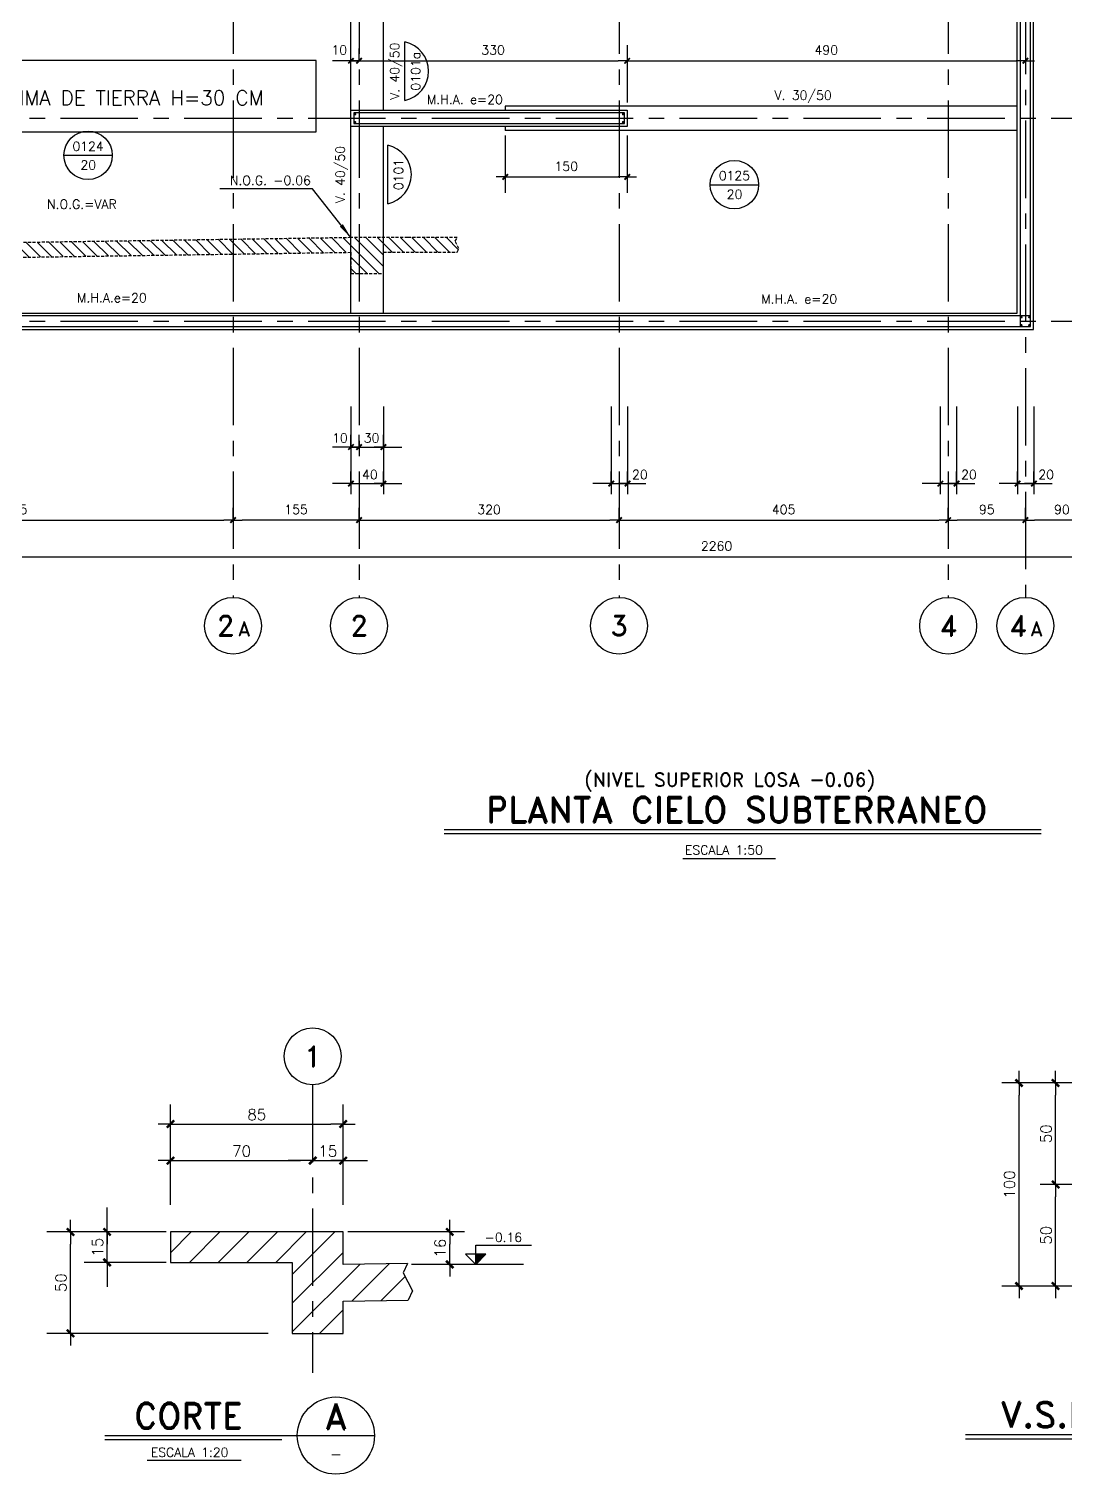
# Model space of a CAD drawing. Header units: millimetres. Extents: x -656862 to -653478, y 91928 to 96737.
# Drawn here: x -655916 to -654641, y 91928 to 93707 of the extents above; entities that cross this region are included whole.
import ezdxf
from ezdxf.enums import TextEntityAlignment as Align

# ---------------------------------------------------------------- set-up
doc = ezdxf.new("R2010")
doc.units = ezdxf.units.MM
doc.header["$LTSCALE"] = 30
doc.linetypes.add('CENTER', pattern=[50.8, 31.75, -6.35, 6.35, -6.35])
doc.linetypes.add('HIDDEN', pattern=[0.375, 0.25, -0.125])
for name, color, linetype in [('A-LINEA 015', 6, 'Continuous'), ('CORTES', 5, 'Continuous'), ('COTAS', 5, 'Continuous'), ('Cotas2', 1, 'Continuous'), ('EJES', 1, 'CENTER'), ('HATCH2', 1, 'HIDDEN'), ('MALLA', 1, 'Continuous'), ('MUROS', 5, 'Continuous'), ('NIVELES', 3, 'Continuous'), ('TEXTOS1', 9, 'Continuous'), ('textos2', 2, 'Continuous'), ('VIGAS', 3, 'Continuous')]:
    doc.layers.add(name, color=color, linetype=linetype)
doc.styles.add('ROMAND', font='romand')
doc.styles.add('ROMANS', font='romans')
doc.styles.add('SIETE50', font='ROMAND.SHX', dxfattribs={"height": 31.5})
doc.dimstyles.new('ING-50', dxfattribs={"dimscale": 5, "dimtxt": 2.25, "dimasz": 2.25, "dimexe": 3, "dimexo": 0, "dimgap": 1.5, "dimtad": 1, "dimdec": 1, "dimzin": 12, "dimdsep": 46, "dimtxsty": 'ROMANS', "dimblk1": 'TICK1', "dimblk2": 'TICK1', "dimsah": 1, "dimcen": 0.09, "dimclrd": 2, "dimclre": 1, "dimclrt": 3, "dimadec": 1, "dimazin": 3, "dimtfac": 1, "dimtdec": 1, "dimtix": 1, "dimtmove": 2, "dimatfit": 3, "dimfxl": 3, "dimtolj": 1, "dimtzin": 12, "dimarcsym": 0})
doc.dimstyles.new('ING20', dxfattribs={"dimscale": 50, "dimtxt": 0.27, "dimasz": 0.3, "dimexe": 0.3, "dimexo": 1, "dimgap": 0.1, "dimtad": 1, "dimlfac": 0.4, "dimzin": 12, "dimdsep": 46, "dimtxsty": 'ROMANS', "dimblk1": 'TICK1', "dimblk2": 'TICK1', "dimsah": 1, "dimcen": 0.09, "dimse1": 1, "dimse2": 1, "dimclrd": 2, "dimclre": 1, "dimclrt": 3, "dimadec": 0, "dimazin": 0, "dimtfac": 1, "dimtix": 1, "dimtmove": 2, "dimatfit": 3, "dimldrblk": 'TICK1', "dimfxl": 1, "dimtolj": 1, "dimtzin": 12, "dimarcsym": 0})

# ---------------------------------------------------------------- blocks, each defined once
blk = doc.blocks.new('eje-3')
at = {"color": 3, "linetype": 'Continuous'}
blk.add_circle((0, 0), 35, dxfattribs=at)
at = {"color": 5, "linetype": 'Continuous', "style": 'ROMAND'}
for height, p in [(25, (-9.2, 0)), (18, (13.7, -3.6))]:
    blk.add_attdef('0', text='', height=height, dxfattribs=at).set_placement(p, align=Align.MIDDLE)
blk = doc.blocks.new('EJE-1')
at = {"color": 3, "linetype": 'Continuous'}
blk.add_circle((0, 0), 35, dxfattribs=at)
at = {"color": 5, "linetype": 'Continuous', "style": 'ROMAND'}
blk.add_attdef('0', text='', height=25, dxfattribs=at).set_placement((0.2, 0), align=Align.MIDDLE)
blk = doc.blocks.new('TICK1')
at = {"color": 2}
for points in [[(0, 0), (-1, 0)], [(0, 0), (1, 0)]]:
    blk.add_lwpolyline(points, dxfattribs=at)
at = {"color": 2, "const_width": 0.2}
blk.add_lwpolyline([(-0.3, -0.3), (0.3, 0.3)], dxfattribs=at)
blk = doc.blocks.new('*D37')
at = {"layer": 'COTAS', "color": 1, "lineweight": -2}
for p, q in [((-655199.3, 93147.5), (-655199.3, 93162.5)), ((-655179.3, 93147.5), (-655179.3, 93162.5))]:
    blk.add_line(p, q, dxfattribs=at)
at = {"layer": 'COTAS', "color": 2, "lineweight": -2}
for p, q in [((-655210.6, 93147.5), (-655221.8, 93147.5)), ((-655199.3, 93147.5), (-655179.3, 93147.5)), ((-655168.1, 93147.5), (-655156.8, 93147.5))]:
    blk.add_line(p, q, dxfattribs=at)
at = {"layer": 'Defpoints', "color": 0}
for p in [(-655199.3, 93147.5), (-655179.3, 93147.5), (-655179.3, 93147.5)]:
    blk.add_point(p, dxfattribs=at)
at = {"layer": 'COTAS', "color": 2, "lineweight": -2, "xscale": 11.25, "yscale": 11.25, "zscale": 11.25}
blk.add_blockref('TICK1', (-655199.3, 93147.5), dxfattribs=at)
at = {"layer": 'COTAS', "color": 2, "lineweight": -2, "xscale": 11.25, "yscale": 11.25, "zscale": 11.25, "rotation": 180}
blk.add_blockref('TICK1', (-655179.3, 93147.5), dxfattribs=at)
at = {"layer": 'COTAS', "color": 3, "insert": (-655164.1, 93158.7), "char_height": 11.25, "attachment_point": 5, "style": 'ROMANS'}
blk.add_mtext('\\A1;20', dxfattribs=at)
blk = doc.blocks.new('*D38')
at = {"layer": 'COTAS', "color": 1, "lineweight": -2}
for p, q in [((-654794.3, 93147.5), (-654794.3, 93162.5)), ((-654774.3, 93147.5), (-654774.3, 93162.5))]:
    blk.add_line(p, q, dxfattribs=at)
at = {"layer": 'COTAS', "color": 2, "lineweight": -2}
for p, q in [((-654805.6, 93147.5), (-654816.8, 93147.5)), ((-654794.3, 93147.5), (-654774.3, 93147.5)), ((-654763.1, 93147.5), (-654751.8, 93147.5))]:
    blk.add_line(p, q, dxfattribs=at)
at = {"layer": 'Defpoints', "color": 0}
for p in [(-654794.3, 93147.5), (-654774.3, 93147.5), (-654774.3, 93147.5)]:
    blk.add_point(p, dxfattribs=at)
at = {"layer": 'COTAS', "color": 2, "lineweight": -2, "xscale": 11.25, "yscale": 11.25, "zscale": 11.25}
blk.add_blockref('TICK1', (-654794.3, 93147.5), dxfattribs=at)
at = {"layer": 'COTAS', "color": 2, "lineweight": -2, "xscale": 11.25, "yscale": 11.25, "zscale": 11.25, "rotation": 180}
blk.add_blockref('TICK1', (-654774.3, 93147.5), dxfattribs=at)
at = {"layer": 'COTAS', "color": 3, "insert": (-654759.1, 93158.7), "char_height": 11.25, "attachment_point": 5, "style": 'ROMANS'}
blk.add_mtext('\\A1;20', dxfattribs=at)
blk = doc.blocks.new('*D39')
at = {"layer": 'COTAS', "color": 1, "lineweight": -2}
for p, q in [((-654699.3, 93147.5), (-654699.3, 93162.5)), ((-654679.3, 93147.5), (-654679.3, 93162.5))]:
    blk.add_line(p, q, dxfattribs=at)
at = {"layer": 'COTAS', "color": 2, "lineweight": -2}
for p, q in [((-654710.6, 93147.5), (-654721.8, 93147.5)), ((-654699.3, 93147.5), (-654679.3, 93147.5)), ((-654668.1, 93147.5), (-654656.8, 93147.5))]:
    blk.add_line(p, q, dxfattribs=at)
at = {"layer": 'Defpoints', "color": 0}
for p in [(-654699.3, 93147.5), (-654679.3, 93147.5), (-654679.3, 93147.5)]:
    blk.add_point(p, dxfattribs=at)
at = {"layer": 'COTAS', "color": 2, "lineweight": -2, "xscale": 11.25, "yscale": 11.25, "zscale": 11.25}
blk.add_blockref('TICK1', (-654699.3, 93147.5), dxfattribs=at)
at = {"layer": 'COTAS', "color": 2, "lineweight": -2, "xscale": 11.25, "yscale": 11.25, "zscale": 11.25, "rotation": 180}
blk.add_blockref('TICK1', (-654679.3, 93147.5), dxfattribs=at)
at = {"layer": 'COTAS', "color": 3, "insert": (-654664.1, 93158.7), "char_height": 11.25, "attachment_point": 5, "style": 'ROMANS'}
blk.add_mtext('\\A1;20', dxfattribs=at)
blk = doc.blocks.new('*D43')
at = {"layer": 'COTAS', "color": 1, "lineweight": -2}
for p, q in [((-656199.7, 93102.5), (-656199.7, 93117.5)), ((-655664.7, 93102.5), (-655664.7, 93117.5))]:
    blk.add_line(p, q, dxfattribs=at)
at = {"layer": 'COTAS', "color": 2, "lineweight": -2}
blk.add_line((-656188.5, 93102.5), (-655676, 93102.5), dxfattribs=at)
at = {"layer": 'Defpoints', "color": 0}
for p in [(-656199.7, 93102.5), (-655664.7, 93102.5), (-655664.7, 93102.5)]:
    blk.add_point(p, dxfattribs=at)
at = {"layer": 'COTAS', "color": 2, "lineweight": -2, "xscale": 11.25, "yscale": 11.25, "zscale": 11.25, "rotation": 180}
blk.add_blockref('TICK1', (-656199.7, 93102.5), dxfattribs=at)
at = {"layer": 'COTAS', "color": 2, "lineweight": -2, "xscale": 11.25, "yscale": 11.25, "zscale": 11.25}
blk.add_blockref('TICK1', (-655664.7, 93102.5), dxfattribs=at)
at = {"layer": 'COTAS', "color": 3, "insert": (-655932.2, 93115.6), "char_height": 11.25, "attachment_point": 5, "style": 'ROMANS'}
blk.add_mtext('\\A1;535', dxfattribs=at)
blk = doc.blocks.new('*D44')
at = {"layer": 'COTAS', "color": 1, "lineweight": -2}
for p, q in [((-655664.7, 93102.5), (-655664.7, 93117.5)), ((-655509.7, 93102.5), (-655509.7, 93117.5))]:
    blk.add_line(p, q, dxfattribs=at)
at = {"layer": 'COTAS', "color": 2, "lineweight": -2}
blk.add_line((-655521, 93102.5), (-655653.5, 93102.5), dxfattribs=at)
at = {"layer": 'Defpoints', "color": 0}
for p in [(-655664.7, 93102.5), (-655664.7, 93102.5), (-655509.7, 93102.5)]:
    blk.add_point(p, dxfattribs=at)
at = {"layer": 'COTAS', "color": 2, "lineweight": -2, "xscale": 11.25, "yscale": 11.25, "zscale": 11.25, "rotation": 180}
blk.add_blockref('TICK1', (-655664.7, 93102.5), dxfattribs=at)
at = {"layer": 'COTAS', "color": 2, "lineweight": -2, "xscale": 11.25, "yscale": 11.25, "zscale": 11.25}
blk.add_blockref('TICK1', (-655509.7, 93102.5), dxfattribs=at)
at = {"layer": 'COTAS', "color": 3, "insert": (-655587.2, 93115.6), "char_height": 11.25, "attachment_point": 5, "style": 'ROMANS'}
blk.add_mtext('\\A1;155', dxfattribs=at)
blk = doc.blocks.new('*D45')
at = {"layer": 'COTAS', "color": 1, "lineweight": -2}
for p, q in [((-655189.7, 93102.5), (-655189.7, 93117.5)), ((-654784.7, 93102.5), (-654784.7, 93117.5))]:
    blk.add_line(p, q, dxfattribs=at)
at = {"layer": 'COTAS', "color": 2, "lineweight": -2}
blk.add_line((-655178.5, 93102.5), (-654796, 93102.5), dxfattribs=at)
at = {"layer": 'Defpoints', "color": 0}
for p in [(-655189.7, 93102.5), (-654784.7, 93102.5), (-654784.7, 93102.5)]:
    blk.add_point(p, dxfattribs=at)
at = {"layer": 'COTAS', "color": 2, "lineweight": -2, "xscale": 11.25, "yscale": 11.25, "zscale": 11.25, "rotation": 180}
blk.add_blockref('TICK1', (-655189.7, 93102.5), dxfattribs=at)
at = {"layer": 'COTAS', "color": 2, "lineweight": -2, "xscale": 11.25, "yscale": 11.25, "zscale": 11.25}
blk.add_blockref('TICK1', (-654784.7, 93102.5), dxfattribs=at)
at = {"layer": 'COTAS', "color": 3, "insert": (-654987.2, 93115.6), "char_height": 11.25, "attachment_point": 5, "style": 'ROMANS'}
blk.add_mtext('\\A1;405', dxfattribs=at)
blk = doc.blocks.new('*D46')
at = {"layer": 'COTAS', "color": 1, "lineweight": -2}
for p, q in [((-654784.7, 93102.5), (-654784.7, 93117.5)), ((-654689.7, 93102.5), (-654689.7, 93117.5))]:
    blk.add_line(p, q, dxfattribs=at)
at = {"layer": 'COTAS', "color": 2, "lineweight": -2}
blk.add_line((-654701, 93102.5), (-654773.5, 93102.5), dxfattribs=at)
at = {"layer": 'Defpoints', "color": 0}
for p in [(-654784.7, 93102.5), (-654784.7, 93102.5), (-654689.7, 93102.5)]:
    blk.add_point(p, dxfattribs=at)
at = {"layer": 'COTAS', "color": 2, "lineweight": -2, "xscale": 11.25, "yscale": 11.25, "zscale": 11.25, "rotation": 180}
blk.add_blockref('TICK1', (-654784.7, 93102.5), dxfattribs=at)
at = {"layer": 'COTAS', "color": 2, "lineweight": -2, "xscale": 11.25, "yscale": 11.25, "zscale": 11.25}
blk.add_blockref('TICK1', (-654689.7, 93102.5), dxfattribs=at)
at = {"layer": 'COTAS', "color": 3, "insert": (-654737.2, 93115.6), "char_height": 11.25, "attachment_point": 5, "style": 'ROMANS'}
blk.add_mtext('\\A1;95', dxfattribs=at)
blk = doc.blocks.new('*D50')
at = {"layer": 'COTAS', "color": 1, "lineweight": -2}
for p, q in [((-656199.7, 93057.5), (-656199.7, 93072.5)), ((-653939.7, 93057.5), (-653939.7, 93072.5))]:
    blk.add_line(p, q, dxfattribs=at)
at = {"layer": 'COTAS', "color": 2, "lineweight": -2}
blk.add_line((-656188.5, 93057.5), (-653951, 93057.5), dxfattribs=at)
at = {"layer": 'Defpoints', "color": 0}
for p in [(-656199.7, 93057.5), (-653939.7, 93057.5), (-653939.7, 93057.5)]:
    blk.add_point(p, dxfattribs=at)
at = {"layer": 'COTAS', "color": 2, "lineweight": -2, "xscale": 11.25, "yscale": 11.25, "zscale": 11.25, "rotation": 180}
blk.add_blockref('TICK1', (-656199.7, 93057.5), dxfattribs=at)
at = {"layer": 'COTAS', "color": 2, "lineweight": -2, "xscale": 11.25, "yscale": 11.25, "zscale": 11.25}
blk.add_blockref('TICK1', (-653939.7, 93057.5), dxfattribs=at)
at = {"layer": 'COTAS', "color": 3, "insert": (-655069.7, 93070.6), "char_height": 11.25, "attachment_point": 5, "style": 'ROMANS'}
blk.add_mtext('\\A1;2260', dxfattribs=at)
blk = doc.blocks.new('*D151')
at = {"layer": 'COTAS', "color": 1, "lineweight": -2}
for p, q in [((-655519.7, 93147.5), (-655519.7, 93162.5)), ((-655479.7, 93147.5), (-655479.7, 93162.5))]:
    blk.add_line(p, q, dxfattribs=at)
at = {"layer": 'COTAS', "color": 2, "lineweight": -2}
for p, q in [((-655531, 93147.5), (-655542.2, 93147.5)), ((-655519.7, 93147.5), (-655479.7, 93147.5)), ((-655468.5, 93147.5), (-655457.2, 93147.5))]:
    blk.add_line(p, q, dxfattribs=at)
at = {"layer": 'Defpoints', "color": 0}
for p in [(-655519.7, 93147.5), (-655479.7, 93147.5), (-655479.7, 93147.5)]:
    blk.add_point(p, dxfattribs=at)
at = {"layer": 'COTAS', "color": 2, "lineweight": -2, "xscale": 11.25, "yscale": 11.25, "zscale": 11.25}
blk.add_blockref('TICK1', (-655519.7, 93147.5), dxfattribs=at)
at = {"layer": 'COTAS', "color": 2, "lineweight": -2, "xscale": 11.25, "yscale": 11.25, "zscale": 11.25, "rotation": 180}
blk.add_blockref('TICK1', (-655479.7, 93147.5), dxfattribs=at)
at = {"layer": 'COTAS', "color": 3, "insert": (-655496.3, 93158.7), "char_height": 11.25, "attachment_point": 5, "style": 'ROMANS'}
blk.add_mtext('\\A1;40', dxfattribs=at)
blk = doc.blocks.new('*D152')
at = {"layer": 'COTAS', "color": 1, "lineweight": -2}
for p, q in [((-655509.7, 93102.5), (-655509.7, 93117.5)), ((-655189.7, 93102.5), (-655189.7, 93087.5))]:
    blk.add_line(p, q, dxfattribs=at)
at = {"layer": 'COTAS', "color": 2, "lineweight": -2}
blk.add_line((-655498.5, 93102.5), (-655201, 93102.5), dxfattribs=at)
at = {"layer": 'Defpoints', "color": 0}
for p in [(-655509.7, 93102.5), (-655189.7, 93102.5), (-655189.7, 93102.5)]:
    blk.add_point(p, dxfattribs=at)
at = {"layer": 'COTAS', "color": 2, "lineweight": -2, "xscale": 11.25, "yscale": 11.25, "zscale": 11.25, "rotation": 180}
blk.add_blockref('TICK1', (-655509.7, 93102.5), dxfattribs=at)
at = {"layer": 'COTAS', "color": 2, "lineweight": -2, "xscale": 11.25, "yscale": 11.25, "zscale": 11.25}
blk.add_blockref('TICK1', (-655189.7, 93102.5), dxfattribs=at)
at = {"layer": 'COTAS', "color": 3, "insert": (-655349.7, 93115.6), "char_height": 11.25, "attachment_point": 5, "style": 'ROMANS'}
blk.add_mtext('\\A1;320', dxfattribs=at)
blk = doc.blocks.new('t-corte')
at = {"color": 6}
for p, q in [((-169.7, -4.9), (162.3, -4.9)), ((-169.7, -9.9), (48.3, -9.9))]:
    blk.add_line(p, q, dxfattribs=at)
at = {"color": 3}
blk.add_line((-117.3, -35.3), (-1.8, -35.3), dxfattribs=at)
blk.add_circle((114.8, -4.9), 47.5, dxfattribs=at)
at = {"color": 6, "style": 'SIETE50'}
blk.add_text('CORTE', height=31.5, dxfattribs=at).set_placement((-133.4, 3.7))
blk.add_attdef('A', text='', height=31.5, dxfattribs=at).set_placement((114.9, 18.7), align=Align.MIDDLE_CENTER)
at = {"color": 3, "style": 'ROMANS'}
blk.add_attdef('ESCALA', (-113, -31.1), '', height=11.2, dxfattribs=at)
blk.add_attdef('-', text='', height=13, dxfattribs=at).set_placement((115, -27.7), align=Align.MIDDLE)
blk = doc.blocks.new('*D159')
at = {"layer": 'COTAS', "color": 1, "lineweight": -2}
for p, q in [((-654689.7, 93102.5), (-654689.7, 93117.5)), ((-654599.7, 93102.5), (-654599.7, 93087.5))]:
    blk.add_line(p, q, dxfattribs=at)
at = {"layer": 'COTAS', "color": 2, "lineweight": -2}
blk.add_line((-654611, 93102.5), (-654678.5, 93102.5), dxfattribs=at)
at = {"layer": 'Defpoints', "color": 0}
for p in [(-654689.7, 93102.5), (-654689.7, 93102.5), (-654599.7, 93102.5)]:
    blk.add_point(p, dxfattribs=at)
at = {"layer": 'COTAS', "color": 2, "lineweight": -2, "xscale": 11.25, "yscale": 11.25, "zscale": 11.25, "rotation": 180}
blk.add_blockref('TICK1', (-654689.7, 93102.5), dxfattribs=at)
at = {"layer": 'COTAS', "color": 2, "lineweight": -2, "xscale": 11.25, "yscale": 11.25, "zscale": 11.25}
blk.add_blockref('TICK1', (-654599.7, 93102.5), dxfattribs=at)
at = {"layer": 'COTAS', "color": 3, "insert": (-654644.7, 93115.6), "char_height": 11.25, "attachment_point": 5, "style": 'ROMANS'}
blk.add_mtext('\\A1;90', dxfattribs=at)
blk = doc.blocks.new('losa-ne')
at = {"color": 5, "linetype": 'Continuous'}
blk.add_line((-29.8, 0), (29.7, 0), dxfattribs=at)
at = {"color": 3, "linetype": 'Continuous'}
blk.add_circle((0, 0), 29.8, dxfattribs=at)
at = {"color": 3, "linetype": 'Continuous', "style": 'ROMANS'}
for tag, p in [('N%%DL', (0, 5.6)), ('ESP', (0.2, -17.4))]:
    blk.add_attdef(tag, text='', height=11.2, dxfattribs=at).set_placement(p, align=Align.CENTER)
blk = doc.blocks.new('*D196')
at = {"layer": 'COTAS', "color": 1, "lineweight": -2}
for p, q in [((-655519.7, 93192.5), (-655519.7, 93207.5)), ((-655509.7, 93192.5), (-655509.7, 93207.5))]:
    blk.add_line(p, q, dxfattribs=at)
at = {"layer": 'COTAS', "color": 2, "lineweight": -2}
for p, q in [((-655531, 93192.5), (-655542.2, 93192.5)), ((-655519.7, 93192.5), (-655509.7, 93192.5)), ((-655498.5, 93192.5), (-655487.2, 93192.5))]:
    blk.add_line(p, q, dxfattribs=at)
at = {"layer": 'Defpoints', "color": 0}
for p in [(-655519.7, 93192.5), (-655509.7, 93192.5), (-655509.7, 93192.5)]:
    blk.add_point(p, dxfattribs=at)
at = {"layer": 'COTAS', "color": 2, "lineweight": -2, "xscale": 11.25, "yscale": 11.25, "zscale": 11.25}
blk.add_blockref('TICK1', (-655519.7, 93192.5), dxfattribs=at)
at = {"layer": 'COTAS', "color": 2, "lineweight": -2, "xscale": 11.25, "yscale": 11.25, "zscale": 11.25, "rotation": 180}
blk.add_blockref('TICK1', (-655509.7, 93192.5), dxfattribs=at)
at = {"layer": 'COTAS', "color": 3, "insert": (-655533.3, 93203.7), "char_height": 11.25, "attachment_point": 5, "style": 'ROMANS'}
blk.add_mtext('\\A1;10', dxfattribs=at)
blk = doc.blocks.new('*D197')
at = {"layer": 'COTAS', "color": 1, "lineweight": -2}
for p, q in [((-655509.7, 93192.5), (-655509.7, 93207.5)), ((-655479.7, 93192.5), (-655479.7, 93207.5))]:
    blk.add_line(p, q, dxfattribs=at)
at = {"layer": 'COTAS', "color": 2, "lineweight": -2}
for p, q in [((-655521, 93192.5), (-655532.2, 93192.5)), ((-655509.7, 93192.5), (-655479.7, 93192.5)), ((-655468.5, 93192.5), (-655457.2, 93192.5))]:
    blk.add_line(p, q, dxfattribs=at)
at = {"layer": 'Defpoints', "color": 0}
for p in [(-655509.7, 93192.5), (-655479.7, 93192.5), (-655479.7, 93192.5)]:
    blk.add_point(p, dxfattribs=at)
at = {"layer": 'COTAS', "color": 2, "lineweight": -2, "xscale": 11.25, "yscale": 11.25, "zscale": 11.25}
blk.add_blockref('TICK1', (-655509.7, 93192.5), dxfattribs=at)
at = {"layer": 'COTAS', "color": 2, "lineweight": -2, "xscale": 11.25, "yscale": 11.25, "zscale": 11.25, "rotation": 180}
blk.add_blockref('TICK1', (-655479.7, 93192.5), dxfattribs=at)
at = {"layer": 'COTAS', "color": 3, "insert": (-655494.3, 93203.7), "char_height": 11.25, "attachment_point": 5, "style": 'ROMANS'}
blk.add_mtext('\\A1;30', dxfattribs=at)
blk = doc.blocks.new('*D199')
at = {"layer": 'COTAS', "color": 2, "lineweight": -2}
blk.add_line((-654652.5, 92174.4), (-654652.5, 92269.4), dxfattribs=at)
at = {"layer": 'Defpoints', "color": 0}
for p in [(-654652.5, 92284.4), (-654652.5, 92284.4), (-654652.5, 92159.4)]:
    blk.add_point(p, dxfattribs=at)
at = {"layer": 'COTAS', "color": 2, "lineweight": -2, "xscale": 15, "yscale": 15, "zscale": 15}
for p, rotation in [((-654652.5, 92284.4), 90), ((-654652.5, 92159.4), 270)]:
    blk.add_blockref('TICK1', p, dxfattribs=dict(at, rotation=rotation))
at = {"layer": 'COTAS', "color": 3, "insert": (-654664.2, 92221.9), "char_height": 13.5, "attachment_point": 5, "rotation": 90, "style": 'ROMANS'}
blk.add_mtext('\\A1;50', dxfattribs=at)
blk = doc.blocks.new('*D200')
at = {"layer": 'COTAS', "color": 2, "lineweight": -2}
blk.add_line((-654652.5, 92299.4), (-654652.5, 92394.4), dxfattribs=at)
at = {"layer": 'Defpoints', "color": 0}
for p in [(-654652.5, 92409.4), (-654652.5, 92409.4), (-654652.5, 92284.4)]:
    blk.add_point(p, dxfattribs=at)
at = {"layer": 'COTAS', "color": 2, "lineweight": -2, "xscale": 15, "yscale": 15, "zscale": 15}
for p, rotation in [((-654652.5, 92409.4), 90), ((-654652.5, 92284.4), 270)]:
    blk.add_blockref('TICK1', p, dxfattribs=dict(at, rotation=rotation))
at = {"layer": 'COTAS', "color": 3, "insert": (-654664.2, 92346.9), "char_height": 13.5, "attachment_point": 5, "rotation": 90, "style": 'ROMANS'}
blk.add_mtext('\\A1;50', dxfattribs=at)
blk = doc.blocks.new('*D201')
at = {"layer": 'COTAS', "color": 2, "lineweight": -2}
blk.add_line((-654697.5, 92174.4), (-654697.5, 92394.4), dxfattribs=at)
at = {"layer": 'Defpoints', "color": 0}
for p in [(-654697.5, 92409.4), (-654697.5, 92409.4), (-654697.5, 92159.4)]:
    blk.add_point(p, dxfattribs=at)
at = {"layer": 'COTAS', "color": 2, "lineweight": -2, "xscale": 15, "yscale": 15, "zscale": 15}
for p, rotation in [((-654697.5, 92409.4), 90), ((-654697.5, 92159.4), 270)]:
    blk.add_blockref('TICK1', p, dxfattribs=dict(at, rotation=rotation))
at = {"layer": 'COTAS', "color": 3, "insert": (-654709.2, 92284.4), "char_height": 13.5, "attachment_point": 5, "rotation": 90, "style": 'ROMANS'}
blk.add_mtext('\\A1;100', dxfattribs=at)
blk = doc.blocks.new('FLECHA')
at = {"color": 2}
blk.add_lwpolyline([(0, 0, 0, 5, 0), (19.2, 0, 5, 5, 0)], format="xyseb", dxfattribs=at)
blk = doc.blocks.new('*D207')
at = {"layer": 'COTAS', "color": 2, "lineweight": -2}
blk.add_line((-655726.8, 92358.8), (-655544.3, 92358.8), dxfattribs=at)
at = {"layer": 'Defpoints', "color": 0}
for p in [(-655741.8, 92358.8), (-655529.3, 92358.8), (-655529.3, 92358.8)]:
    blk.add_point(p, dxfattribs=at)
at = {"layer": 'COTAS', "color": 2, "lineweight": -2, "xscale": 15, "yscale": 15, "zscale": 15, "rotation": 180}
blk.add_blockref('TICK1', (-655741.8, 92358.8), dxfattribs=at)
at = {"layer": 'COTAS', "color": 2, "lineweight": -2, "xscale": 15, "yscale": 15, "zscale": 15}
blk.add_blockref('TICK1', (-655529.3, 92358.8), dxfattribs=at)
at = {"layer": 'COTAS', "color": 3, "insert": (-655635.6, 92370.5), "char_height": 13.5, "attachment_point": 5, "style": 'ROMANS'}
blk.add_mtext('\\A1;85', dxfattribs=at)
blk = doc.blocks.new('*D208')
at = {"layer": 'COTAS', "color": 2, "lineweight": -2}
for p, q in [((-655581.8, 92313.8), (-655596.8, 92313.8)), ((-655566.8, 92313.8), (-655529.3, 92313.8)), ((-655514.3, 92313.8), (-655499.3, 92313.8))]:
    blk.add_line(p, q, dxfattribs=at)
at = {"layer": 'Defpoints', "color": 0}
for p in [(-655566.8, 92313.8), (-655529.3, 92313.8), (-655529.3, 92313.8)]:
    blk.add_point(p, dxfattribs=at)
at = {"layer": 'COTAS', "color": 2, "lineweight": -2, "xscale": 15, "yscale": 15, "zscale": 15}
blk.add_blockref('TICK1', (-655566.8, 92313.8), dxfattribs=at)
at = {"layer": 'COTAS', "color": 2, "lineweight": -2, "xscale": 15, "yscale": 15, "zscale": 15, "rotation": 180}
blk.add_blockref('TICK1', (-655529.3, 92313.8), dxfattribs=at)
at = {"layer": 'COTAS', "color": 3, "insert": (-655548.1, 92325.5), "char_height": 13.5, "attachment_point": 5, "style": 'ROMANS'}
blk.add_mtext('\\A1;15', dxfattribs=at)
blk = doc.blocks.new('*D209')
at = {"layer": 'COTAS', "color": 2, "lineweight": -2}
blk.add_line((-655726.8, 92313.8), (-655581.8, 92313.8), dxfattribs=at)
at = {"layer": 'Defpoints', "color": 0}
for p in [(-655741.8, 92313.8), (-655566.8, 92313.8), (-655566.8, 92313.8)]:
    blk.add_point(p, dxfattribs=at)
at = {"layer": 'COTAS', "color": 2, "lineweight": -2, "xscale": 15, "yscale": 15, "zscale": 15, "rotation": 180}
blk.add_blockref('TICK1', (-655741.8, 92313.8), dxfattribs=at)
at = {"layer": 'COTAS', "color": 2, "lineweight": -2, "xscale": 15, "yscale": 15, "zscale": 15}
blk.add_blockref('TICK1', (-655566.8, 92313.8), dxfattribs=at)
at = {"layer": 'COTAS', "color": 3, "insert": (-655654.3, 92325.5), "char_height": 13.5, "attachment_point": 5, "style": 'ROMANS'}
blk.add_mtext('\\A1;70', dxfattribs=at)
blk = doc.blocks.new('*D210')
at = {"layer": 'COTAS', "color": 2, "lineweight": -2}
blk.add_line((-655864.8, 92116), (-655864.8, 92211), dxfattribs=at)
at = {"layer": 'Defpoints', "color": 0}
for p in [(-655864.8, 92226), (-655864.8, 92226), (-655864.8, 92101)]:
    blk.add_point(p, dxfattribs=at)
at = {"layer": 'COTAS', "color": 2, "lineweight": -2, "xscale": 15, "yscale": 15, "zscale": 15}
for p, rotation in [((-655864.8, 92226), 90), ((-655864.8, 92101), 270)]:
    blk.add_blockref('TICK1', p, dxfattribs=dict(at, rotation=rotation))
at = {"layer": 'COTAS', "color": 3, "insert": (-655876.5, 92163.5), "char_height": 13.5, "attachment_point": 5, "rotation": 90, "style": 'ROMANS'}
blk.add_mtext('\\A1;50', dxfattribs=at)
blk = doc.blocks.new('*D211')
at = {"layer": 'COTAS', "color": 2, "lineweight": -2}
for p, q in [((-655819.8, 92241), (-655819.8, 92256)), ((-655819.8, 92188.5), (-655819.8, 92226)), ((-655819.8, 92173.5), (-655819.8, 92158.5))]:
    blk.add_line(p, q, dxfattribs=at)
at = {"layer": 'Defpoints', "color": 0}
for p in [(-655819.8, 92226), (-655819.8, 92226), (-655819.8, 92188.5)]:
    blk.add_point(p, dxfattribs=at)
at = {"layer": 'COTAS', "color": 2, "lineweight": -2, "xscale": 15, "yscale": 15, "zscale": 15}
for p, rotation in [((-655819.8, 92226), 270), ((-655819.8, 92188.5), 90)]:
    blk.add_blockref('TICK1', p, dxfattribs=dict(at, rotation=rotation))
at = {"layer": 'COTAS', "color": 3, "insert": (-655831.5, 92207.2), "char_height": 13.5, "attachment_point": 5, "rotation": 90, "style": 'ROMANS'}
blk.add_mtext('\\A1;15', dxfattribs=at)
blk = doc.blocks.new('*D212')
at = {"layer": 'COTAS', "color": 2, "lineweight": -2}
blk.add_line((-655398.1, 92201), (-655398.1, 92211), dxfattribs=at)
at = {"layer": 'Defpoints', "color": 0}
for p in [(-655398.1, 92226), (-655398.1, 92226), (-655398.1, 92186)]:
    blk.add_point(p, dxfattribs=at)
at = {"layer": 'COTAS', "color": 2, "lineweight": -2, "xscale": 15, "yscale": 15, "zscale": 15}
for p, rotation in [((-655398.1, 92226), 90), ((-655398.1, 92186), 270)]:
    blk.add_blockref('TICK1', p, dxfattribs=dict(at, rotation=rotation))
at = {"layer": 'COTAS', "color": 3, "insert": (-655409.9, 92206), "char_height": 13.5, "attachment_point": 5, "rotation": 90, "style": 'ROMANS'}
blk.add_mtext('\\A1;16', dxfattribs=at)
blk = doc.blocks.new('nivel-el')
at = {"linetype": 'Continuous'}
blk.add_hatch(color=1, dxfattribs=at).paths.add_polyline_path([(0, 0), (12.5, 12.5), (0, 12.5)])
at = {"color": 3}
blk.add_lwpolyline([(0, 0), (12.5, 12.5), (0, 12.5), (-12.5, 12.5), (0, 0), (0, 12.5), (0, 23.6), (68.4, 23.6)], dxfattribs=at)
at = {"color": 3, "style": 'ROMANS'}
blk.add_attdef('%%P0.00', text='', height=11.2, dxfattribs=at).set_placement((34, 27.7), align=Align.CENTER)
blk = doc.blocks.new('*D235')
at = {"layer": 'COTAS', "color": 1, "lineweight": -2}
for p, q in [((-655179.7, 93668.2), (-655179.7, 93653.2)), ((-654689.7, 93668.2), (-654689.7, 93653.2))]:
    blk.add_line(p, q, dxfattribs=at)
at = {"layer": 'COTAS', "color": 2, "lineweight": -2}
blk.add_line((-655168.5, 93668.2), (-654701, 93668.2), dxfattribs=at)
at = {"layer": 'Defpoints', "color": 0}
for p in [(-655179.7, 93668.2), (-654689.7, 93668.2), (-654689.7, 93668.2)]:
    blk.add_point(p, dxfattribs=at)
at = {"layer": 'COTAS', "color": 2, "lineweight": -2, "xscale": 11.25, "yscale": 11.25, "zscale": 11.25, "rotation": 180}
blk.add_blockref('TICK1', (-655179.7, 93668.2), dxfattribs=at)
at = {"layer": 'COTAS', "color": 2, "lineweight": -2, "xscale": 11.25, "yscale": 11.25, "zscale": 11.25}
blk.add_blockref('TICK1', (-654689.7, 93668.2), dxfattribs=at)
at = {"layer": 'COTAS', "color": 3, "insert": (-654934.7, 93681.4), "char_height": 11.25, "attachment_point": 5, "style": 'ROMANS'}
blk.add_mtext('\\A1;490', dxfattribs=at)
blk = doc.blocks.new('*D236')
at = {"layer": 'COTAS', "color": 1, "lineweight": -2}
for p, q in [((-655509.7, 93668.2), (-655509.7, 93683.2)), ((-655179.7, 93668.2), (-655179.7, 93653.2))]:
    blk.add_line(p, q, dxfattribs=at)
at = {"layer": 'COTAS', "color": 2, "lineweight": -2}
blk.add_line((-655498.5, 93668.2), (-655191, 93668.2), dxfattribs=at)
at = {"layer": 'Defpoints', "color": 0}
for p in [(-655509.7, 93668.2), (-655179.7, 93668.2), (-655179.7, 93668.2)]:
    blk.add_point(p, dxfattribs=at)
at = {"layer": 'COTAS', "color": 2, "lineweight": -2, "xscale": 11.25, "yscale": 11.25, "zscale": 11.25, "rotation": 180}
blk.add_blockref('TICK1', (-655509.7, 93668.2), dxfattribs=at)
at = {"layer": 'COTAS', "color": 2, "lineweight": -2, "xscale": 11.25, "yscale": 11.25, "zscale": 11.25}
blk.add_blockref('TICK1', (-655179.7, 93668.2), dxfattribs=at)
at = {"layer": 'COTAS', "color": 3, "insert": (-655344.7, 93681.4), "char_height": 11.25, "attachment_point": 5, "style": 'ROMANS'}
blk.add_mtext('\\A1;330', dxfattribs=at)
blk = doc.blocks.new('*D237')
at = {"layer": 'COTAS', "color": 1, "lineweight": -2}
for p, q in [((-655519.7, 93668.2), (-655519.7, 93683.2)), ((-655509.7, 93668.2), (-655509.7, 93683.2))]:
    blk.add_line(p, q, dxfattribs=at)
at = {"layer": 'COTAS', "color": 2, "lineweight": -2}
for p, q in [((-655531, 93668.2), (-655542.2, 93668.2)), ((-655509.7, 93668.2), (-655519.7, 93668.2)), ((-655498.5, 93668.2), (-655487.2, 93668.2))]:
    blk.add_line(p, q, dxfattribs=at)
at = {"layer": 'Defpoints', "color": 0}
for p in [(-655519.7, 93668.2), (-655519.7, 93668.2), (-655509.7, 93668.2)]:
    blk.add_point(p, dxfattribs=at)
at = {"layer": 'COTAS', "color": 2, "lineweight": -2, "xscale": 11.25, "yscale": 11.25, "zscale": 11.25}
blk.add_blockref('TICK1', (-655519.7, 93668.2), dxfattribs=at)
at = {"layer": 'COTAS', "color": 2, "lineweight": -2, "xscale": 11.25, "yscale": 11.25, "zscale": 11.25, "rotation": 180}
blk.add_blockref('TICK1', (-655509.7, 93668.2), dxfattribs=at)
at = {"layer": 'COTAS', "color": 3, "insert": (-655534.1, 93681.4), "char_height": 11.25, "attachment_point": 5, "style": 'ROMANS'}
blk.add_mtext('\\A1;10', dxfattribs=at)
blk = doc.blocks.new('*D247')
at = {"layer": 'COTAS', "color": 1, "lineweight": -2}
for p, q in [((-655329.7, 93525.2), (-655329.7, 93510.2)), ((-655179.7, 93525.2), (-655179.7, 93510.2))]:
    blk.add_line(p, q, dxfattribs=at)
at = {"layer": 'COTAS', "color": 2, "lineweight": -2}
blk.add_line((-655318.5, 93525.2), (-655191, 93525.2), dxfattribs=at)
at = {"layer": 'Defpoints', "color": 0}
for p in [(-655329.7, 93525.2), (-655179.7, 93525.2), (-655179.7, 93525.2)]:
    blk.add_point(p, dxfattribs=at)
at = {"layer": 'COTAS', "color": 2, "lineweight": -2, "xscale": 11.25, "yscale": 11.25, "zscale": 11.25, "rotation": 180}
blk.add_blockref('TICK1', (-655329.7, 93525.2), dxfattribs=at)
at = {"layer": 'COTAS', "color": 2, "lineweight": -2, "xscale": 11.25, "yscale": 11.25, "zscale": 11.25}
blk.add_blockref('TICK1', (-655179.7, 93525.2), dxfattribs=at)
at = {"layer": 'COTAS', "color": 3, "insert": (-655254.7, 93538.3), "char_height": 11.25, "attachment_point": 5, "style": 'ROMANS'}
blk.add_mtext('\\A1;150', dxfattribs=at)

msp = doc.modelspace()

# ---------------------------------------------------------------- hatches: boundary and pattern name
at = {"layer": 'HATCH2', "ltscale": 0.5}
h = msp.add_hatch(dxfattribs=at)
h.set_pattern_fill('_USER', color=256, scale=10, angle=135, style=0, pattern_type=0)
h.set_pattern_definition([(135, (0, 0), (-7.07106781, -7.07106781), [])])
h.paths.add_polyline_path([(-656209.715, 93421.989), (-655519.715, 93432.339), (-655519.715, 93406.378), (-655479.715, 93406.378), (-655479.715, 93432.378), (-655388.996, 93432.378), (-655386.746, 93436.878), (-655391.246, 93445.878), (-655388.996, 93450.378), (-655434.715, 93450.378), (-655434.715, 93450.378), (-655449.715, 93450.378), (-655519.715, 93450.378), (-656189.715, 93440.291), (-656189.715, 93456.378), (-656209.715, 93456.378), (-656209.715, 93441.378)])
h = msp.add_hatch(dxfattribs=at)
h.set_pattern_fill('_USER', color=256, scale=25, angle=45, style=0, pattern_type=0)
h.set_pattern_definition([(45, (0, 0), (-17.6776695, 17.6776695), [])])
h.paths.add_polyline_path([(-655566.83, 92225.974), (-655741.83, 92225.974), (-655741.83, 92188.474), (-655591.83, 92188.474), (-655591.83, 92100.974), (-655566.83, 92100.974)])
h.paths.add_polyline_path([(-655529.33, 92225.974), (-655566.83, 92225.974), (-655566.83, 92100.974), (-655529.33, 92100.974), (-655529.33, 92140.75), (-655449.354, 92141.95), (-655443.898, 92153.283), (-655455.484, 92175.612), (-655450.029, 92186.945), (-655529.33, 92185.755)])

# ---------------------------------------------------------------- linework, layer by layer
at = {"layer": 'CORTES', "color": 7, "ltscale": 0.5}
for p, q in [((-655450.029, 92186.945), (-655455.484, 92175.612)), ((-655455.484, 92175.612), (-655443.898, 92153.283)), ((-655443.898, 92153.283), (-655449.354, 92141.95))]:
    msp.add_line(p, q, dxfattribs=at)
msp.add_lwpolyline([(-655450.029, 92186.945), (-655529.33, 92185.755), (-655529.33, 92225.974), (-655741.83, 92225.974), (-655741.83, 92188.474), (-655591.83, 92188.474), (-655591.83, 92100.974), (-655529.33, 92100.974), (-655529.33, 92140.75), (-655449.354, 92141.95)], dxfattribs=at)
at = {"layer": 'Cotas2'}
for p, q in [((-655179.715, 93687.485), (-655179.715, 93616.74)), ((-655329.715, 93576.154), (-655329.715, 93505.409)), ((-655179.715, 93576.154), (-655179.715, 93505.409)), ((-655519.74, 93242.452), (-655519.74, 93134.456)), ((-655479.74, 93242.452), (-655479.74, 93134.456)), ((-655199.34, 93242.452), (-655199.34, 93134.456)), ((-655179.34, 93242.452), (-655179.34, 93134.456)), ((-654794.34, 93242.452), (-654794.34, 93134.456)), ((-654774.34, 93242.452), (-654774.34, 93134.456)), ((-654699.34, 93242.452), (-654699.34, 93134.456)), ((-654679.34, 93242.452), (-654679.34, 93134.456)), ((-654550.124, 92409.401), (-654718.566, 92409.401)), ((-655741.83, 92259.353), (-655741.83, 92382.724)), ((-655529.33, 92259.353), (-655529.33, 92382.724)), ((-654601.116, 92284.401), (-654671.579, 92284.401)), ((-655747.244, 92225.974), (-655893.783, 92225.974)), ((-655379.837, 92225.974), (-655523.681, 92225.974)), ((-655747.244, 92188.474), (-655848.136, 92188.474)), ((-655307.404, 92185.974), (-655445.034, 92185.974)), ((-654550.124, 92159.401), (-654718.566, 92159.401)), ((-655621.614, 92100.974), (-655893.783, 92100.974))]:
    msp.add_line(p, q, dxfattribs=at)
at = {"layer": 'EJES', "ltscale": 0.1}
for p, q in [((-655664.715, 96667.46), (-655664.715, 93007.452)), ((-655509.715, 96667.46), (-655509.715, 93007.452)), ((-655189.715, 96667.452), (-655189.715, 93007.452)), ((-654784.715, 96667.452), (-654784.715, 93007.452)), ((-654689.715, 96642.452), (-654689.715, 93007.452)), ((-656791.536, 93597.452), (-653548.715, 93597.452)), ((-656791.536, 93347.452), (-653548.715, 93347.452)), ((-655566.83, 92407.254), (-655566.83, 92052.657))]:
    msp.add_line(p, q, dxfattribs=at)
at = {"layer": 'HATCH2', "ltscale": 0.5}
msp.add_lwpolyline([(-656209.715, 93421.989), (-655519.715, 93432.339), (-655519.715, 93406.378), (-655479.715, 93406.378), (-655479.715, 93432.378), (-655388.996, 93432.378), (-655386.746, 93436.878), (-655391.246, 93445.878), (-655388.996, 93450.378), (-655434.715, 93450.378), (-655434.715, 93450.378), (-655449.715, 93450.378), (-655449.715, 93450.378), (-655519.715, 93450.378), (-656189.715, 93440.291), (-656189.715, 93456.378), (-656209.715, 93456.378), (-656209.715, 93441.378), (-656209.715, 93441.378), (-656209.715, 93421.989)], dxfattribs=at)
at = {"layer": 'MALLA', "ltscale": 0.5}
for p, q in [((-654696.215, 94103.952), (-654696.215, 93340.952)), ((-654683.215, 93340.952), (-654683.215, 94103.952)), ((-655516.215, 93603.952), (-655516.215, 93590.952)), ((-655183.215, 93603.952), (-655516.215, 93603.952)), ((-655183.215, 93590.952), (-655183.215, 93603.952)), ((-655516.215, 93590.952), (-655183.215, 93590.952)), ((-654683.215, 93353.952), (-656206.215, 93353.952)), ((-654683.215, 93340.952), (-654683.215, 93353.952)), ((-656206.215, 93340.952), (-654683.215, 93340.952)), ((-654696.215, 93340.952), (-654683.215, 93340.952))]:
    msp.add_line(p, q, dxfattribs=at)
at = {"layer": 'MALLA', "ltscale": 0.5, "const_width": 1.5}
for points in [[(-655515.374, 93602.361, 1), (-655513.874, 93602.361, 1)], [(-655515.374, 93592.543, 1), (-655513.874, 93592.543, 1)], [(-655185.556, 93602.361, 1), (-655184.056, 93602.361, 1)], [(-655185.556, 93592.543, 1), (-655184.056, 93592.543, 1)], [(-654695.374, 93342.543, 1), (-654693.874, 93342.543, 1)], [(-654695.283, 93352.361, 1), (-654693.783, 93352.361, 1)], [(-654685.556, 93352.361, 1), (-654684.056, 93352.361, 1)], [(-654685.556, 93342.543, 1), (-654684.056, 93342.543, 1)], [(-654685.556, 93342.543, 1), (-654684.056, 93342.543, 1)]]:
    msp.add_lwpolyline(points, format="xyb", close=True, dxfattribs=at)
at = {"layer": 'MUROS', "ltscale": 0.15}
for p, q in [((-654699.715, 93357.452), (-654699.715, 94087.452)), ((-654679.715, 93337.452), (-654679.715, 94087.452)), ((-656209.715, 93357.452), (-654699.715, 93357.452)), ((-656209.715, 93337.452), (-654679.715, 93337.452))]:
    msp.add_line(p, q, dxfattribs=at)
at = {"layer": 'MUROS', "ltscale": 0.5}
msp.add_lwpolyline([(-655519.715, 93607.452), (-655179.715, 93607.452), (-655179.715, 93587.452), (-655519.715, 93587.452)], close=True, dxfattribs=at)
at = {"layer": 'TEXTOS1', "color": 3}
for p, q in [((-655453.227, 93619.347), (-655453.227, 93691.347)), ((-655474.403, 93492.14), (-655474.403, 93564.14))]:
    msp.add_line(p, q, dxfattribs=at)
at = {"layer": 'TEXTOS1'}
for p, q in [((-655562.315, 93668.713), (-656125.252, 93668.713)), ((-655562.315, 93580.823), (-655562.315, 93668.713)), ((-656125.252, 93580.823), (-655562.315, 93580.823))]:
    msp.add_line(p, q, dxfattribs=at)
at = {"layer": 'TEXTOS1', "color": 1, "ltscale": 0.5}
for p, q in [((-655567.065, 93510.505), (-655680.862, 93510.505)), ((-655519.715, 93450.378), (-655567.065, 93510.505))]:
    msp.add_line(p, q, dxfattribs=at)
at = {"layer": 'TEXTOS1', "color": 3}
for points in [[(-655453.227, 93619.347, 0.80963642), (-655453.227, 93691.347)], [(-655474.403, 93492.14, 0.80963642), (-655474.403, 93564.14)]]:
    msp.add_lwpolyline(points, format="xyb", dxfattribs=at)
at = {"layer": 'textos2', "color": 6}
for p, q in [((-655404.939, 92721.548), (-654670.18, 92721.548)), ((-655404.939, 92716.548), (-654670.18, 92716.548)), ((-654763.504, 91976.379), (-654292.599, 91976.379)), ((-654763.504, 91971.379), (-654292.599, 91971.379))]:
    msp.add_line(p, q, dxfattribs=at)
at = {"layer": 'textos2', "color": 3}
msp.add_line((-655111.227, 92685.783), (-654997.132, 92685.783), dxfattribs=at)
at = {"layer": 'VIGAS', "ltscale": 0.5}
for p, q in [((-655519.715, 93357.452), (-655519.715, 94087.452)), ((-655479.715, 93607.452), (-655479.715, 94087.452)), ((-654699.715, 93612.452), (-655329.715, 93612.452)), ((-655329.715, 93612.452), (-655329.715, 93607.452)), ((-655479.715, 93357.452), (-655479.715, 93587.452)), ((-655329.715, 93587.452), (-655329.715, 93582.452)), ((-654699.715, 93582.452), (-655329.715, 93582.452))]:
    msp.add_line(p, q, dxfattribs=at)

# ---------------------------------------------------------------- block references
at = {"layer": 'A-LINEA 015', "ltscale": 0.5}
ref = msp.add_blockref('eje-3', (-655664.715, 92972.452), dxfattribs=at)
ref.add_attrib('0', '2', dxfattribs={"layer": '0', "color": 5, "linetype": 'Continuous', "height": 25, "style": 'ROMAND'}).set_placement((-655673.905, 92972.452), align=Align.MIDDLE)
ref.add_attrib('0', 'A', dxfattribs={"layer": '0', "color": 5, "linetype": 'Continuous', "height": 18, "style": 'ROMAND'}).set_placement((-655651.028, 92968.87), align=Align.MIDDLE)
for p, values in [((-655509.715, 92972.452), {'0': '2'}), ((-655189.715, 92972.452), {'0': '3'}), ((-654784.715, 92972.452), {'0': '4'}), ((-655566.83, 92442.254), {'0': '1'})]:
    msp.add_blockref('EJE-1', p, dxfattribs=at).add_auto_attribs(values)
ref = msp.add_blockref('eje-3', (-654689.715, 92972.452), dxfattribs=at)
ref.add_attrib('0', '4', dxfattribs={"layer": '0', "color": 5, "linetype": 'Continuous', "height": 25, "style": 'ROMAND'}).set_placement((-654698.905, 92972.452), align=Align.MIDDLE)
ref.add_attrib('0', 'A', dxfattribs={"layer": '0', "color": 5, "linetype": 'Continuous', "height": 18, "style": 'ROMAND'}).set_placement((-654676.028, 92968.87), align=Align.MIDDLE)
at = {"layer": 'CORTES', "ltscale": 0.5}
msp.add_blockref('t-corte', (-655652.987, 91980.151), dxfattribs=at).add_auto_attribs({'ESCALA': 'ESCALA 1:20', 'A': 'A', '-': '-'})
at = {"layer": 'COTAS'}
msp.add_blockref('nivel-el', (-655366.024, 92185.974), dxfattribs=at).add_auto_attribs({'%%P0.00': '-0.16'})
at = {"layer": 'TEXTOS1', "ltscale": 0.5}
for p, values in [((-655843.173, 93551.772), {'N%%DL': '0124', 'ESP': '20'}), ((-655047.785, 93515.631), {'N%%DL': '0125', 'ESP': '20'})]:
    msp.add_blockref('losa-ne', p, dxfattribs=at).add_auto_attribs(values)
at = {"layer": 'TEXTOS1', "color": 1, "ltscale": 0.5, "rotation": 128.2203837904428}
msp.add_blockref('FLECHA', (-655519.715, 93450.378), dxfattribs=at)

# ---------------------------------------------------------------- texts
at = {"layer": 'NIVELES', "color": 3, "style": 'ROMANS'}
msp.add_text('N.O.G.=VAR', height=11.25, dxfattribs=at).set_placement((-655850.846, 93485.942, 0), align=Align.CENTER)
at = {"layer": 'TEXTOS1', "style": 'ROMANS'}
for s, p in [('V. 40/50', (-655460.347, 93655.378)), ('0101a', (-655434.331, 93655.319)), ('V. 40/50', (-655527.313, 93528.132)), ('0101', (-655455.508, 93528.113))]:
    msp.add_text(s, height=11.25, rotation=90, dxfattribs=at).set_placement(p, align=Align.CENTER)
for s, height, p in [('ALTURA MAXIMA DE TIERRA H=30 CM', 18, (-655850.841, 93613.611)), ('V. 30/50', 11.25, (-654963.136, 93620.181)), ('M.H.A. e=20', 11.25, (-655379.443, 93614.873)), ('N.O.G. -0.06', 11.25, (-655618.878, 93515.191)), ('M.H.A.e=20', 11.25, (-655813.935, 93370.683)), ('M.H.A. e=20', 11.25, (-654968.02, 93369.216))]:
    msp.add_text(s, height=height, dxfattribs=at).set_placement(p, align=Align.CENTER)
at = {"layer": 'textos2', "color": 3, "style": 'ROMAND'}
msp.add_text('(NIVEL SUPERIOR LOSA -0.06)', height=17, dxfattribs=at).set_placement((-655053.593, 92774.477), align=Align.CENTER)
at = {"layer": 'textos2', "color": 6, "style": 'SIETE50'}
for s, p in [('PLANTA CIELO SUBTERRANEO', (-655044.976, 92730.13)), ('V.S.I. 40-20/100', (-654527.45, 91984.962))]:
    msp.add_text(s, height=31.5, dxfattribs=at).set_placement(p, align=Align.CENTER)
at = {"layer": 'textos2', "color": 3, "style": 'ROMANS'}
msp.add_text('ESCALA 1:50', height=11.25, dxfattribs=at).set_placement((-655108.628, 92690.736))

# ---------------------------------------------------------------- dimensions: what is measured, and where the dimension line sits
at = {"layer": 'COTAS'}
dim = msp.add_linear_dim(base=(-655519.715, 93668.246), p1=(-655509.715, 93668.246), p2=(-655519.715, 93668.246), angle=180, dimstyle='ING-50', dxfattribs=at)
dim.commit()
dim.dimension.update_dxf_attribs({"geometry": '*D237', "text_midpoint": (-655534.069, 93681.371), "dimtype": 160})
for base, p1, p2, dimstyle, picture, middle in [((-655179.715, 93668.246), (-655509.715, 93668.246), (-655179.715, 93668.246), 'ING-50', '*D236', (-655344.715, 93681.371)), ((-654689.715, 93668.246), (-655179.715, 93668.246), (-654689.715, 93668.246), 'ING-50', '*D235', (-654934.715, 93681.371)), ((-655179.715, 93525.204), (-655329.715, 93525.204), (-655179.715, 93525.204), 'ING-50', '*D247', (-655254.715, 93538.329)), ((-655664.715, 93102.452), (-656199.715, 93102.452), (-655664.715, 93102.452), 'ING-50', '*D43', (-655932.215, 93115.577)), ((-653939.715, 93057.452), (-656199.715, 93057.452), (-653939.715, 93057.452), 'ING-50', '*D50', (-655069.715, 93070.577)), ((-655529.33, 92358.757), (-655741.83, 92358.757), (-655529.33, 92358.757), 'ING20', '*D207', (-655635.58, 92370.507)), ((-655566.83, 92313.757), (-655741.83, 92313.757), (-655566.83, 92313.757), 'ING20', '*D209', (-655654.33, 92325.507)), ((-655529.33, 92313.757), (-655566.83, 92313.757), (-655529.33, 92313.757), 'ING20', '*D208', (-655548.08, 92325.507))]:
    dim = msp.add_linear_dim(base=base, p1=p1, p2=p2, dimstyle=dimstyle, dxfattribs=at)
    dim.commit()
    dim.dimension.update_dxf_attribs({"geometry": picture, "text_midpoint": middle})
for base, p1, p2, picture, middle in [((-655509.715, 93192.452), (-655519.74, 93192.452), (-655509.715, 93192.452), '*D196', (-655533.323, 93203.705)), ((-655479.74, 93192.452), (-655509.715, 93192.452), (-655479.74, 93192.452), '*D197', (-655494.278, 93203.705)), ((-655479.74, 93147.452), (-655519.74, 93147.452), (-655479.74, 93147.452), '*D151', (-655496.273, 93158.705)), ((-655179.34, 93147.452), (-655199.34, 93147.452), (-655179.34, 93147.452), '*D37', (-655164.135, 93158.705)), ((-654774.34, 93147.452), (-654794.34, 93147.452), (-654774.34, 93147.452), '*D38', (-654759.135, 93158.705)), ((-654679.34, 93147.452), (-654699.34, 93147.452), (-654679.34, 93147.452), '*D39', (-654664.135, 93158.705))]:
    dim = msp.add_linear_dim(base=base, p1=p1, p2=p2, dimstyle='ING-50', dxfattribs=at)
    dim.commit()
    dim.dimension.update_dxf_attribs({"geometry": picture, "text_midpoint": middle, "dimtype": 160})
for base, p1, p2, angle, dimstyle, picture, middle in [((-655664.715, 93102.452), (-655509.715, 93102.452), (-655664.715, 93102.452), 180, 'ING-50', '*D44', (-655587.215, 93115.577)), ((-655189.715, 93102.452), (-655509.715, 93102.452), (-655189.715, 93102.452), 0, 'ING-50', '*D152', (-655349.715, 93115.577)), ((-654784.715, 93102.452), (-655189.715, 93102.452), (-654784.715, 93102.452), 0, 'ING-50', '*D45', (-654987.215, 93115.577)), ((-654784.715, 93102.452), (-654689.715, 93102.452), (-654784.715, 93102.452), 180, 'ING-50', '*D46', (-654737.215, 93115.577)), ((-654689.715, 93102.452), (-654599.715, 93102.452), (-654689.715, 93102.452), 180, 'ING-50', '*D159', (-654644.715, 93115.577)), ((-654697.46, 92409.401), (-654697.46, 92159.401), (-654697.46, 92409.401), 90, 'ING20', '*D201', (-654709.21, 92284.401)), ((-654652.46, 92409.401), (-654652.46, 92284.401), (-654652.46, 92409.401), 90, 'ING20', '*D200', (-654664.21, 92346.901)), ((-654652.46, 92284.401), (-654652.46, 92159.401), (-654652.46, 92284.401), 90, 'ING20', '*D199', (-654664.21, 92221.901)), ((-655864.782, 92225.974), (-655864.782, 92100.974), (-655864.782, 92225.974), 90, 'ING20', '*D210', (-655876.532, 92163.474)), ((-655819.782, 92225.974), (-655819.782, 92188.474), (-655819.782, 92225.974), 90, 'ING20', '*D211', (-655831.532, 92207.224)), ((-655398.101, 92225.974), (-655398.101, 92185.974), (-655398.101, 92225.974), 90, 'ING20', '*D212', (-655409.851, 92205.974))]:
    dim = msp.add_linear_dim(base=base, p1=p1, p2=p2, angle=angle, dimstyle=dimstyle, dxfattribs=at)
    dim.commit()
    dim.dimension.update_dxf_attribs({"geometry": picture, "text_midpoint": middle})

doc.saveas('drawing.dxf')
